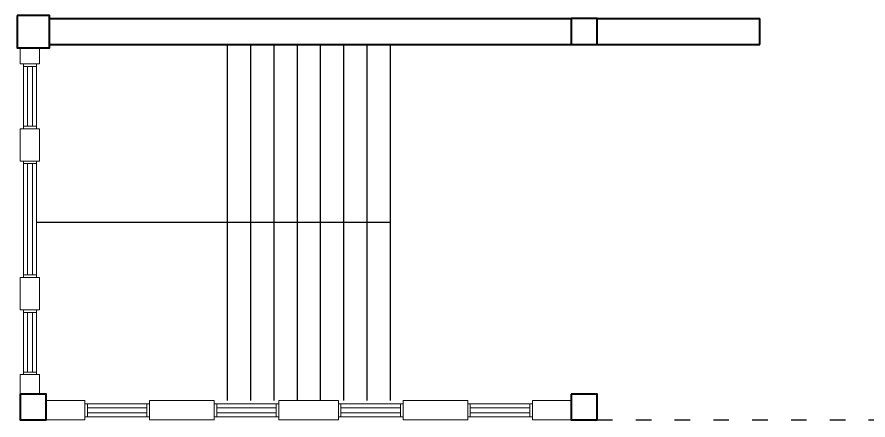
# Model space of a CAD drawing. Header units: millimetres. Extents: x 1551 to 1744, y 1536 to 1676.
# Drawn here: x 1611.89 to 1618.47, y 1566.75 to 1569.87 of the extents above; entities that cross this region are included whole.
import ezdxf

# ---------------------------------------------------------------- set-up
doc = ezdxf.new("R2010")
doc.units = ezdxf.units.MM
doc.linetypes.add('ACAD_ISO03W100', pattern=[30, 12, -18])
for name, color, linetype, lineweight in [('01_Gruesa', 7, 'Continuous', 40), ('02_Media', 7, 'Continuous', 20), ('03_Fina', 7, 'Continuous', 9)]:
    doc.layers.add(name, color=color, linetype=linetype, lineweight=lineweight)

msp = doc.modelspace()

# ---------------------------------------------------------------- linework, layer by layer
at = {"color": 30, "true_color": 0xf8991e}
for p, q in [((1613.5151, 1569.6549), (1613.5151, 1566.9049)), ((1613.6951, 1569.6549), (1613.6951, 1566.9049)), ((1613.8751, 1569.6549), (1613.8751, 1566.9049)), ((1614.0551, 1569.6549), (1614.0551, 1566.9049)), ((1614.2351, 1569.6549), (1614.2351, 1566.9049)), ((1614.4151, 1569.6549), (1614.4151, 1566.9049)), ((1614.5951, 1569.6549), (1614.5951, 1566.9049)), ((1614.7751, 1569.6549), (1614.7751, 1566.9049)), ((1613.5151, 1568.2799), (1612.0401, 1568.2799)), ((1614.7751, 1568.2799), (1613.5151, 1568.2799))]:
    msp.add_line(p, q, dxfattribs=at)
at = {"linetype": 'ACAD_ISO03W100', "ltscale": 0.01}
msp.add_line((1616.3751, 1566.7549), (1628.1151, 1566.7549), dxfattribs=at)
at = {"layer": '01_Gruesa', "color": 5}
for p, q in [((1612.1401, 1569.8549), (1616.1751, 1569.8549)), ((1616.3751, 1569.8549), (1617.6326, 1569.8549)), ((1617.6326, 1569.6549), (1617.6326, 1569.8549)), ((1612.1401, 1569.6549), (1616.1751, 1569.6549)), ((1616.3751, 1569.6549), (1617.6326, 1569.6549))]:
    msp.add_line(p, q, dxfattribs=at)
at = {"layer": '01_Gruesa', "color": 244, "true_color": 0x991b1e}
for points in [[(1611.8901, 1569.8799), (1611.8901, 1569.6299), (1612.1401, 1569.6299), (1612.1401, 1569.8799)], [(1616.1751, 1569.8549), (1616.1751, 1569.6549), (1616.3751, 1569.6549), (1616.3751, 1569.8549)], [(1611.9151, 1566.9549), (1611.9151, 1566.7549), (1612.1151, 1566.7549), (1612.1151, 1566.9549)], [(1616.1751, 1566.9549), (1616.1751, 1566.7549), (1616.3751, 1566.7549), (1616.3751, 1566.9549)]]:
    msp.add_lwpolyline(points, close=True, dxfattribs=at)
at = {"layer": '02_Media', "color": 30, "true_color": 0xf8991e}
for p, q in [((1611.9151, 1569.5049), (1611.9151, 1569.6299)), ((1612.0651, 1569.5049), (1612.0651, 1569.6299)), ((1612.0651, 1569.5049), (1611.9151, 1569.5049)), ((1611.9151, 1568.7549), (1611.9151, 1569.0049)), ((1612.0651, 1569.0049), (1611.9151, 1569.0049)), ((1612.0651, 1568.7549), (1612.0651, 1569.0049)), ((1612.0651, 1568.7549), (1611.9151, 1568.7549)), ((1611.9151, 1567.6049), (1611.9151, 1567.8549)), ((1612.0651, 1567.8549), (1611.9151, 1567.8549)), ((1612.0651, 1567.6049), (1612.0651, 1567.8549)), ((1612.0651, 1567.6049), (1611.9151, 1567.6049)), ((1611.9151, 1566.9549), (1611.9151, 1567.1049)), ((1612.0651, 1567.1049), (1611.9151, 1567.1049)), ((1612.0651, 1566.9549), (1612.0651, 1567.1049)), ((1612.1151, 1566.9049), (1612.4151, 1566.9049)), ((1612.4151, 1566.9049), (1612.4151, 1566.7549)), ((1612.9151, 1566.9049), (1613.4151, 1566.9049)), ((1612.9151, 1566.9049), (1612.9151, 1566.7549)), ((1613.4151, 1566.9049), (1613.4151, 1566.7549)), ((1613.9151, 1566.9049), (1614.3751, 1566.9049)), ((1613.9151, 1566.9049), (1613.9151, 1566.7549)), ((1614.3751, 1566.9049), (1614.3751, 1566.7549)), ((1614.8751, 1566.9049), (1615.3751, 1566.9049)), ((1614.8751, 1566.9049), (1614.8751, 1566.7549)), ((1615.3751, 1566.9049), (1615.3751, 1566.7549)), ((1615.8751, 1566.9049), (1616.1751, 1566.9049)), ((1615.8751, 1566.9049), (1615.8751, 1566.7549)), ((1612.1151, 1566.7549), (1612.4151, 1566.7549)), ((1612.9151, 1566.7549), (1613.4151, 1566.7549)), ((1613.9151, 1566.7549), (1614.3751, 1566.7549)), ((1614.8751, 1566.7549), (1615.3751, 1566.7549)), ((1615.8751, 1566.7549), (1616.1751, 1566.7549))]:
    msp.add_line(p, q, dxfattribs=at)
at = {"layer": '03_Fina', "color": 143, "true_color": 0x7aafdf}
for p, q in [((1611.9401, 1569.5049), (1611.9401, 1569.0049)), ((1612.0401, 1569.4849), (1611.9401, 1569.4849)), ((1611.9701, 1569.4849), (1611.9701, 1569.0249)), ((1612.0101, 1569.4849), (1612.0101, 1569.0249)), ((1612.0401, 1569.5049), (1612.0401, 1569.0049)), ((1612.0401, 1569.0249), (1611.9401, 1569.0249)), ((1611.9401, 1568.7549), (1611.9401, 1567.8549)), ((1612.0401, 1568.7549), (1612.0401, 1567.8549)), ((1612.0401, 1568.7349), (1611.9401, 1568.7349)), ((1611.9701, 1568.7349), (1611.9701, 1567.8749)), ((1612.0101, 1568.7349), (1612.0101, 1567.8749)), ((1612.0401, 1567.8749), (1611.9401, 1567.8749)), ((1611.9401, 1567.6049), (1611.9401, 1567.1049)), ((1612.0401, 1567.5849), (1611.9401, 1567.5849)), ((1611.9701, 1567.5849), (1611.9701, 1567.1249)), ((1612.0101, 1567.5849), (1612.0101, 1567.1249)), ((1612.0401, 1567.6049), (1612.0401, 1567.1049)), ((1612.0401, 1567.1249), (1611.9401, 1567.1249)), ((1612.4151, 1566.8799), (1612.9151, 1566.8799)), ((1612.4351, 1566.8799), (1612.4351, 1566.7799)), ((1612.4351, 1566.8499), (1612.8951, 1566.8499)), ((1612.8951, 1566.8799), (1612.8951, 1566.7799)), ((1613.4151, 1566.8799), (1613.9151, 1566.8799)), ((1613.4351, 1566.8799), (1613.4351, 1566.7799)), ((1613.4351, 1566.8499), (1613.8951, 1566.8499)), ((1613.8951, 1566.8799), (1613.8951, 1566.7799)), ((1614.3751, 1566.8799), (1614.8751, 1566.8799)), ((1614.3951, 1566.8799), (1614.3951, 1566.7799)), ((1614.3951, 1566.8499), (1614.8551, 1566.8499)), ((1614.8551, 1566.8799), (1614.8551, 1566.7799)), ((1615.3751, 1566.8799), (1615.8751, 1566.8799)), ((1615.3951, 1566.8799), (1615.3951, 1566.7799)), ((1615.3951, 1566.8499), (1615.8551, 1566.8499)), ((1615.8551, 1566.8799), (1615.8551, 1566.7799)), ((1612.4151, 1566.7799), (1612.9151, 1566.7799)), ((1612.4351, 1566.8099), (1612.8951, 1566.8099)), ((1613.4151, 1566.7799), (1613.9151, 1566.7799)), ((1613.4351, 1566.8099), (1613.8951, 1566.8099)), ((1614.3751, 1566.7799), (1614.8751, 1566.7799)), ((1614.3951, 1566.8099), (1614.8551, 1566.8099)), ((1615.3751, 1566.7799), (1615.8751, 1566.7799)), ((1615.3951, 1566.8099), (1615.8551, 1566.8099))]:
    msp.add_line(p, q, dxfattribs=at)

doc.saveas('drawing.dxf')
